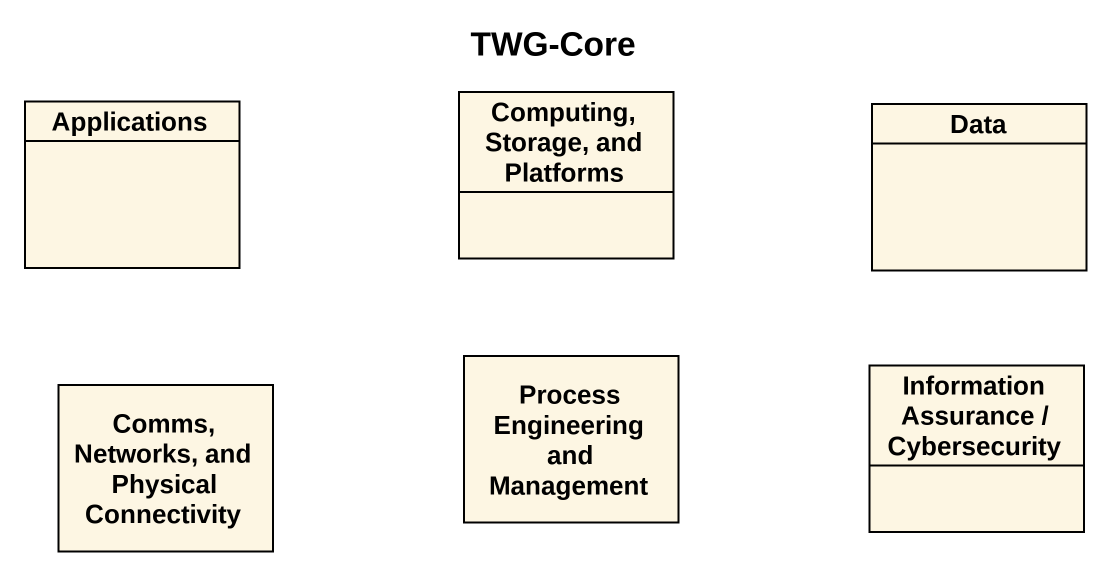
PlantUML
@startuml
title TWG-Core
hide circle
hide empty members
class Applications
class "Computing, Storage, and Platforms" as Computing_Storage_and
class Data
class "Comms, Networks, and Physical Connectivity" as Comms_Networks_and_Physical
class "Process Engineering and Management" as Process_Engineering_and
class "Information Assurance / Cybersecurity" as Information_Assurance
@enduml
